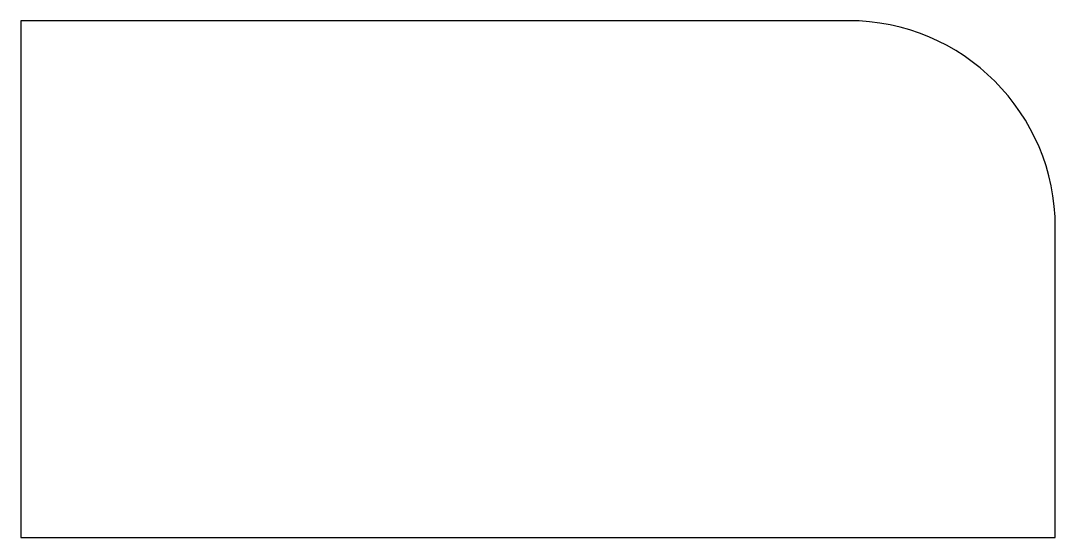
# Model space of a CAD drawing. Header units: metres. Extents: x 0 to 100, y 0 to 50.
import ezdxf

# ---------------------------------------------------------------- set-up
doc = ezdxf.new("R2010")
doc.units = ezdxf.units.M
doc.layers.add('OuterContour', color=3, linetype='Continuous')

msp = doc.modelspace()

# ---------------------------------------------------------------- linework, layer by layer
at = {"layer": 'OuterContour', "linetype": 'Continuous'}
msp.add_lwpolyline([(0, 0), (100, 0), (100, 30, 0.41421), (80, 50), (0, 50)], format="xyb", close=True, dxfattribs=at)

doc.saveas('drawing.dxf')
